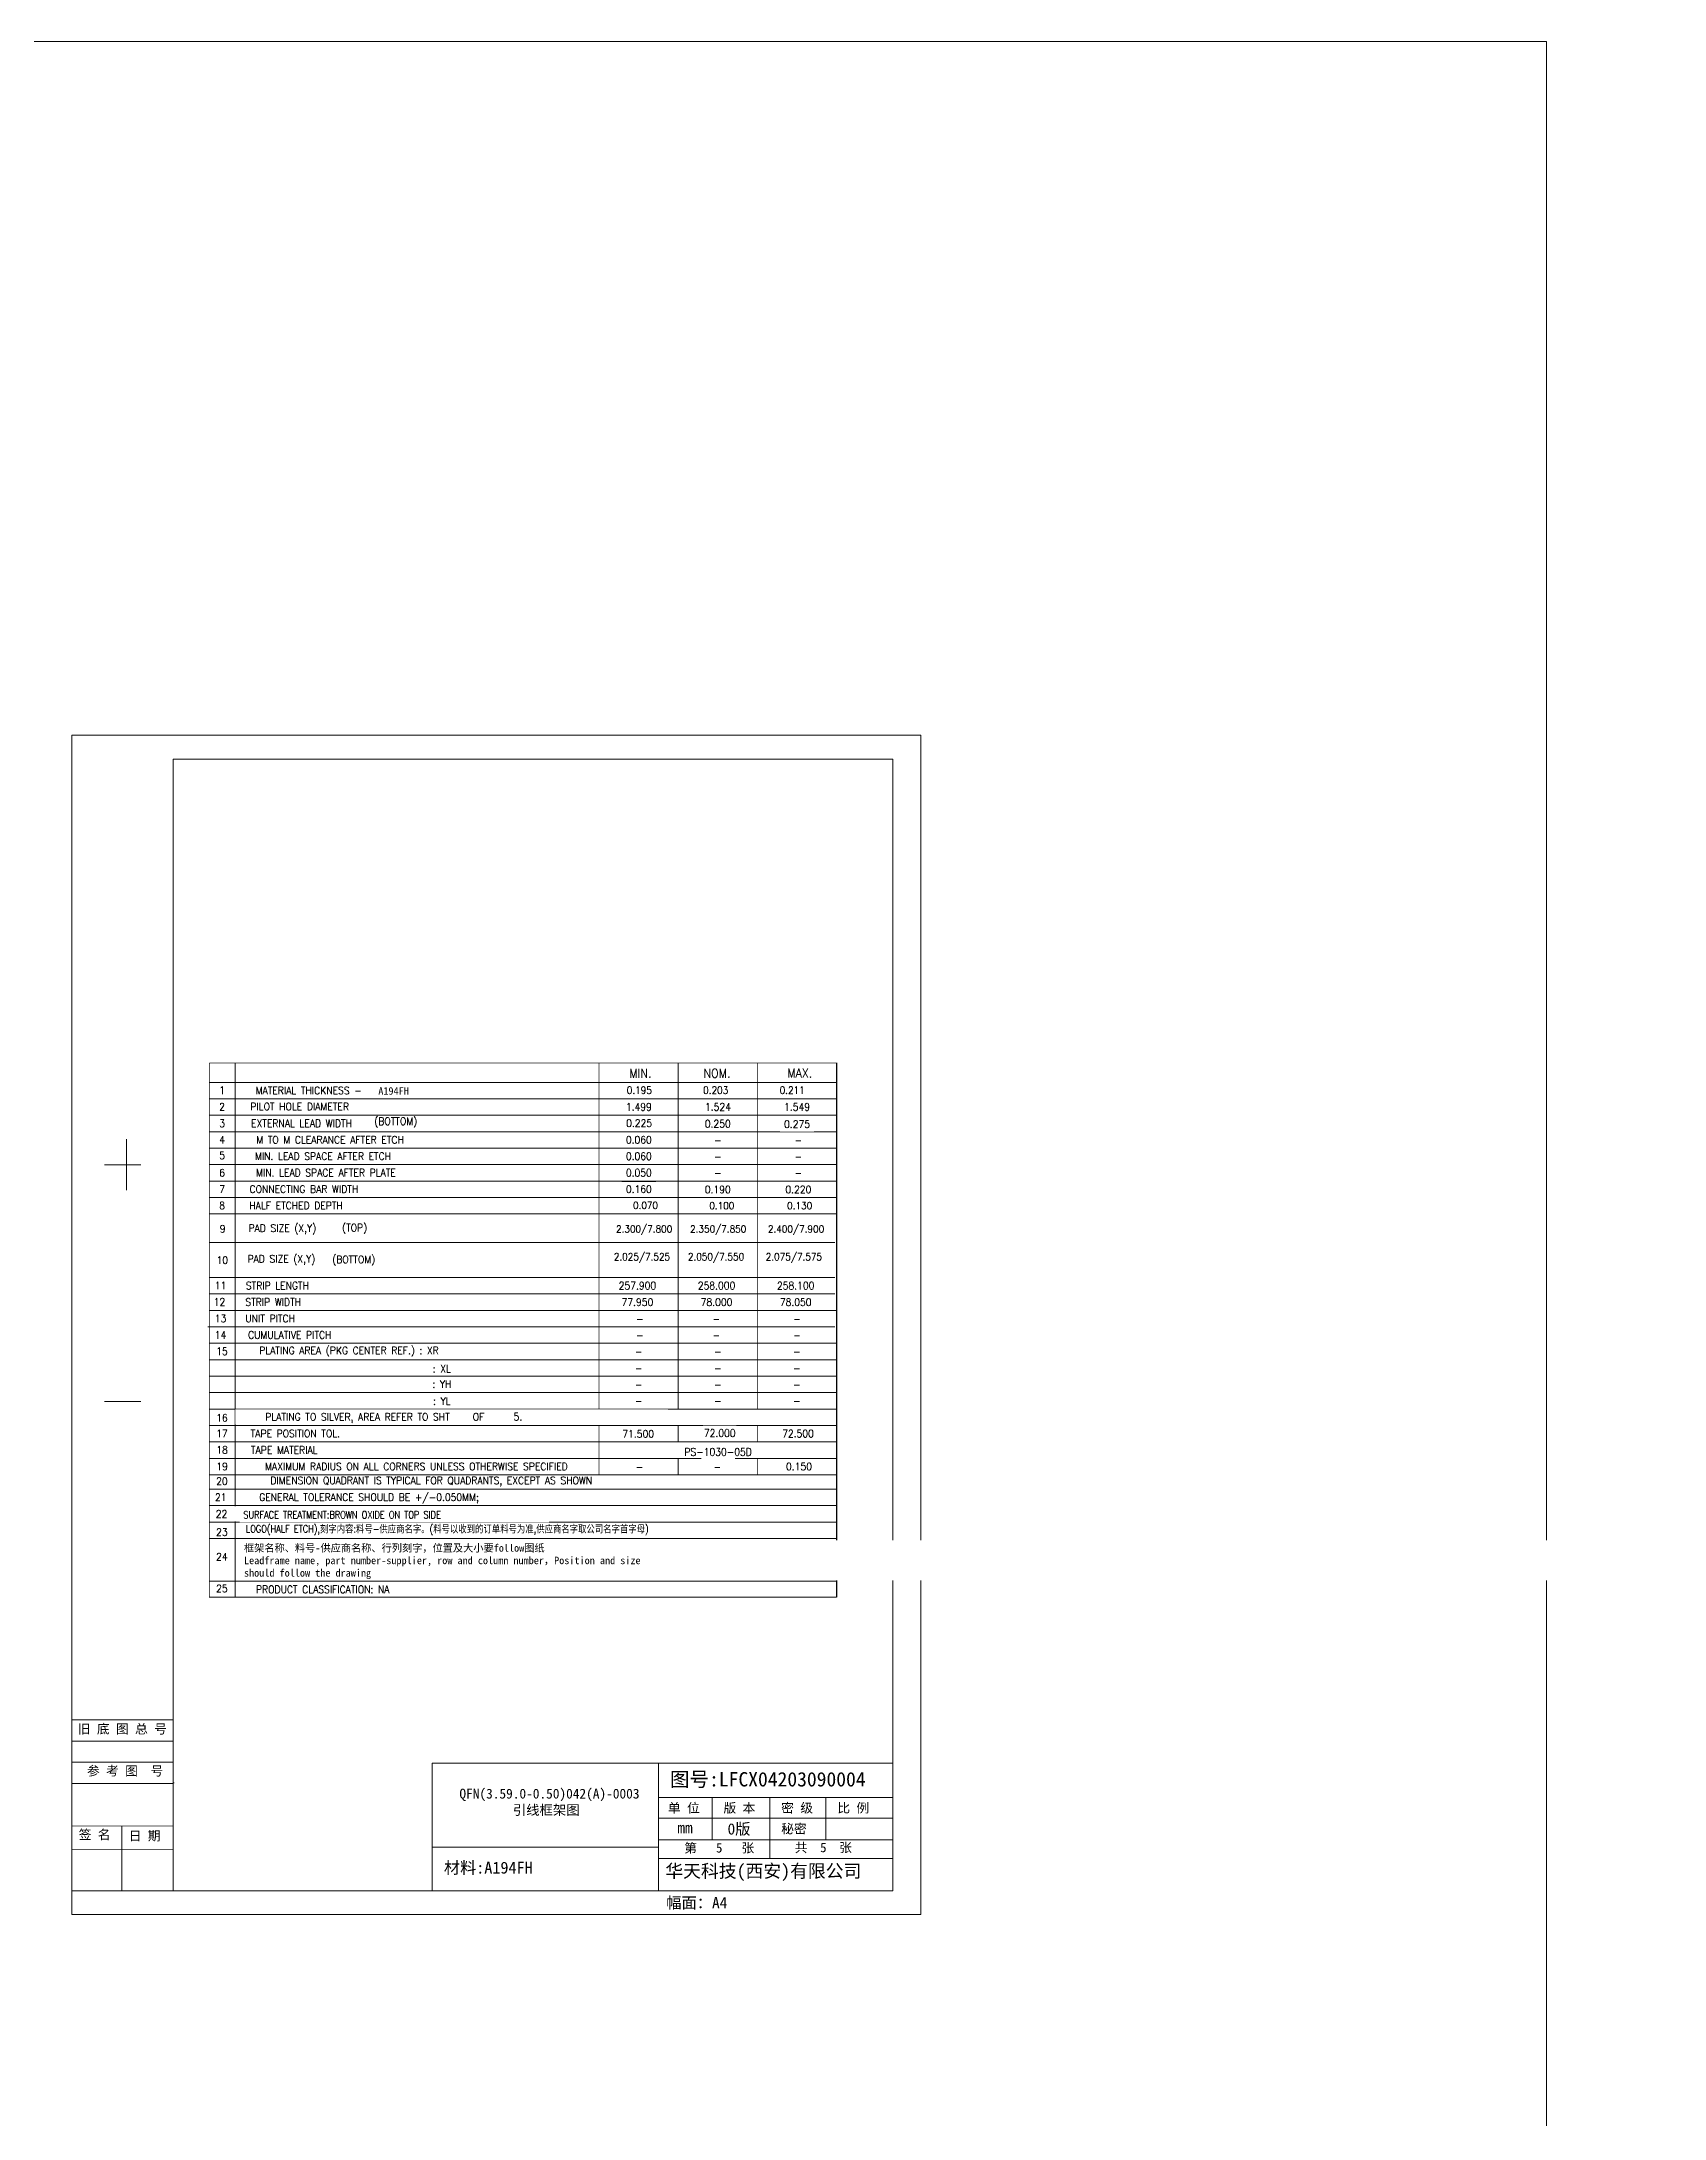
# Model space of a CAD drawing. Header units: millimetres. Extents: x 4471 to 10624, y 832 to 10725.
# Drawn here: x 4753.11 to 4777.94, y 1743.94 to 1775.71 of the extents above; entities that cross this region are included whole.
import ezdxf
from ezdxf.enums import TextEntityAlignment as Align

# ---------------------------------------------------------------- set-up
doc = ezdxf.new("R2010")
doc.units = ezdxf.units.MM
doc.layers.add('1', color=7, linetype='Continuous')
doc.layers.add('图层1实体', color=7, linetype='Continuous')
doc.styles.add('ROMANS', font='SIMPLEX', dxfattribs={"width": 0.8, "height": 0.018})
doc.styles.get("Standard").update_dxf_attribs({"font": 'SimSun.ttf'})
doc.styles.add('宋体', font='SimSun.ttf')

msp = doc.modelspace()

# ---------------------------------------------------------------- linework, layer by layer
at = {"lineweight": 9}
msp.add_lwpolyline([(4471.197, 1775.7131), (4776.1374, 1775.7131), (4776.1374, 1526.9022), (4471.197, 1526.9022)], close=True, dxfattribs=at)
at = {"layer": '1'}
msp.add_line((4765.2718, 1760.0878, 0.1393), (4765.2718, 1751.9143, 0.2222), dxfattribs=at)
at = {"layer": '图层1实体', "color": 3, "lineweight": 0}
for p, q in [((4756.0713, 1755.8085, 0.2257), (4756.0713, 1760.0878, 0.1393)), ((4755.6765, 1759.7895, 0.1393), (4765.2718, 1759.7895, 0.1393)), ((4755.6765, 1759.538, 0.1393), (4765.2718, 1759.538, 0.1393)), ((4755.6765, 1759.2864, 0.1393), (4765.2718, 1759.2864, 0.1393)), ((4755.6765, 1759.0349, 0.1393), (4765.2718, 1759.0349, 0.1393)), ((4755.6765, 1758.7833, 0.1393), (4765.2718, 1758.7833, 0.1393)), ((4755.6765, 1758.5318, 0.1393), (4765.2718, 1758.5318, 0.1393)), ((4755.6765, 1757.7771, 0.1393), (4765.2718, 1757.7771, 0.1393)), ((4755.6765, 1757.3393, 0.1393), (4765.2459, 1757.3393, 0.1393)), ((4755.6765, 1756.8041, 0.1393), (4765.2459, 1756.8041, 0.1393)), ((4755.6765, 1756.5526, 0.1393), (4765.2459, 1756.5526, 0.1393)), ((4755.6765, 1756.301, 0.1393), (4765.2718, 1756.301, 0.1393)), ((4755.655, 1756.0495, 0.1393), (4765.2459, 1756.0495, 0.1393)), ((4755.6765, 1755.7979, 0.0529), (4765.2674, 1755.7979, 0.0529)), ((4755.6765, 1755.7979, 0.0529), (4765.2674, 1755.7979, 0.0529)), ((4755.6765, 1755.5464, 0.0529), (4765.2674, 1755.5464, 0.0529)), ((4756.0713, 1754.5402, 0.0529), (4756.0713, 1755.7979, 0.0529)), ((4755.6765, 1755.2948, 0.0529), (4765.2718, 1755.2948, 0.0529)), ((4755.6765, 1755.0433, 0.0529), (4765.2674, 1755.0433, 0.0529)), ((4755.6765, 1754.7917, 0.0529), (4765.2674, 1754.7917, 0.0529)), ((4755.6765, 1754.5402, 0.0529), (4765.2674, 1754.5402, 0.0529)), ((4755.6765, 1754.2886, 0.0529), (4765.2674, 1754.2886, 0.0529)), ((4756.0713, 1754.0371, 0.0529), (4756.0713, 1754.5402, 0.0529)), ((4755.6765, 1754.0371, 0.0529), (4765.2674, 1754.0371, 0.0529)), ((4755.6765, 1754.0371, 0.0529), (4765.2674, 1754.0371, 0.0529)), ((4756.0713, 1753.7855, 0.0529), (4756.0713, 1754.0371, 0.0529)), ((4755.6765, 1753.7855, 0.0529), (4765.2674, 1753.7855, 0.0529)), ((4756.0713, 1753.566, 0.0529), (4756.0713, 1753.7855, 0.0529)), ((4755.6765, 1753.566, 0.0529), (4765.2674, 1753.566, 0.0529)), ((4755.6765, 1753.566, 0.0529), (4765.2674, 1753.566, 0.0529)), ((4756.0713, 1753.0629, 0.0529), (4756.0713, 1753.566, 0.0529)), ((4755.6765, 1753.3145, 0.0529), (4765.2674, 1753.3145, 0.0529)), ((4755.6765, 1753.0629, 0.0529), (4765.2674, 1753.0629, 0.0529)), ((4755.6765, 1753.0629, 0.0529), (4765.2674, 1753.0629, 0.0529)), ((4756.0713, 1751.9143, 0.0529), (4756.0713, 1753.0629, 0.0529)), ((4755.6765, 1752.8114, 0.0529), (4765.2674, 1752.8114, 0.0529)), ((4755.6765, 1752.1565, 0.0529), (4765.2718, 1752.1565, 0.0529))]:
    msp.add_line(p, q, dxfattribs=at)
at = {"layer": '图层1实体', "color": 7, "lineweight": 9}
for p, q in [((4754.4092, 1758.919, 0.1033), (4754.4092, 1758.1395, 0.1033)), ((4754.4092, 1758.919, 0.1033), (4754.4092, 1758.1395, 0.1033)), ((4754.0746, 1758.5292, 0.1033), (4754.6323, 1758.5292, 0.1033)), ((4754.0746, 1758.5292, 0.1033), (4754.6323, 1758.5292, 0.1033)), ((4754.0746, 1754.9098, 0.1033), (4754.6323, 1754.9098, 0.1033)), ((4754.0746, 1754.9098, 0.1033), (4754.6323, 1754.9098, 0.1033)), ((4755.1255, 1750.0385, 0.1033), (4753.5728, 1750.0385, 0.1033)), ((4755.1255, 1749.7133, 0.1033), (4753.5728, 1749.7133, 0.1033)), ((4755.1255, 1749.3882, 0.1033), (4753.5728, 1749.3882, 0.1033)), ((4759.0855, 1747.4219, 0.1033), (4759.0855, 1749.3718, 0.1033)), ((4759.0855, 1749.3718, 0.1033), (4766.1329, 1749.3718, 0.1033)), ((4762.5502, 1749.3718, 0.1033), (4762.5502, 1747.4219, 0.1033)), ((4755.1255, 1749.063, 0.1033), (4753.5728, 1749.063, 0.1033)), ((4755.1335, 1749.08, 0.1033), (4755.1335, 1749.0704, 0.1033)), ((4762.5502, 1748.85, 0.1033), (4766.1329, 1748.85, 0.1033)), ((4763.3699, 1748.8434, 0.1033), (4763.3699, 1748.202, 0.1033)), ((4764.2522, 1748.8434, 0.1033), (4764.2522, 1747.9167, 0.1033)), ((4765.1116, 1748.8434, 0.1033), (4765.1116, 1748.202, 0.1033)), ((4753.5728, 1748.4134, 0.1033), (4755.1255, 1748.4127, 0.1033)), ((4754.3407, 1748.4134, 0.1033), (4754.3407, 1747.4286, 0.1033)), ((4754.3407, 1747.4286, 0.1033), (4754.3407, 1748.4037, 0.1033)), ((4762.5502, 1748.5312, 0.1033), (4766.1329, 1748.5312, 0.1033)), ((4753.5728, 1748.0564, 0.1033), (4755.1255, 1748.0558, 0.1033)), ((4762.5502, 1748.0869, 0.1033), (4759.0855, 1748.0869, 0.1033)), ((4762.5502, 1748.202, 0.1033), (4766.1329, 1748.202, 0.1033)), ((4762.5502, 1747.9167, 0.1033), (4766.1329, 1747.9167, 0.1033)), ((4755.1245, 1747.4208, 0.1033), (4753.5772, 1747.4208, 0.1033))]:
    msp.add_line(p, q, dxfattribs=at)
at = {"layer": '图层1实体', "color": 7, "lineweight": 0}
msp.add_line((4755.6765, 1751.9143, 0.0529), (4765.2718, 1751.9143, 0.0529), dxfattribs=at)
at = {"layer": '图层1实体', "color": 7, "lineweight": 9, "elevation": 0.1033}
for points in [[(4753.5728, 1765.1004), (4766.5655, 1765.1004), (4766.5655, 1747.0583), (4753.5728, 1747.0583)], [(4755.1255, 1764.7346), (4766.1329, 1764.7346), (4766.1329, 1747.4219), (4755.1255, 1747.4219)]]:
    msp.add_lwpolyline(points, close=True, dxfattribs=at)
at = {"layer": '图层1实体', "color": 7, "lineweight": 0, "const_width": 0.0114}
for points, elevation in [([(4755.6765, 1755.3549), (4755.6765, 1760.0878)], 0.1393), ([(4755.6765, 1754.5402), (4755.6765, 1755.7979)], 0.0529), ([(4755.6765, 1754.0371), (4755.6765, 1754.5402)], 0.0529), ([(4755.6765, 1753.7855), (4755.6765, 1754.0371)], 0.0529), ([(4755.6765, 1753.566), (4755.6765, 1753.7855)], 0.0529), ([(4755.6765, 1753.0629), (4755.6765, 1753.566)], 0.0529), ([(4755.6765, 1751.9143), (4755.6765, 1753.0629)], 0.0529)]:
    msp.add_lwpolyline(points, dxfattribs=dict(at, elevation=elevation))
at = {"layer": '图层1实体', "color": 7, "lineweight": 0}
for points, elevation in [([(4755.6765, 1760.0878, 0.0114, 0.0114, 0), (4765.2718, 1760.0878, 0.0114, 0.0114, 0)], 0.1393), ([(4761.6405, 1755.421, 0.0114, 0.0114, 0), (4761.6405, 1760.0878, 0.0114, 0.0114, 0)], 0.1393), ([(4762.8509, 1755.421, 0.0114, 0.0114, 0), (4762.8509, 1760.0878, 0.0114, 0.0114, 0)], 0.1393), ([(4764.0613, 1755.421, 0.0114, 0.0114, 0), (4764.0613, 1760.0878, 0.0114, 0.0114, 0)], 0.1393), ([(4761.6405, 1754.7917, 0.0114, 0.0114, 0), (4761.6405, 1755.7979, 0.0114, 0.0114, 0)], 0.0529), ([(4762.8509, 1754.7917, 0.0114, 0.0114, 0), (4762.8509, 1755.7979, 0.0114, 0.0114, 0)], 0.0529), ([(4764.0613, 1754.7917, 0.0114, 0.0114, 0), (4764.0613, 1755.7979, 0.0114, 0.0114, 0)], 0.0529), ([(4761.6405, 1754.2886, 0.0114, 0.0114, 0), (4761.6405, 1754.5402, 0.0114, 0.0114, 0)], 0.0529), ([(4761.6405, 1754.0371, 0.0114, 0.0114, 0), (4761.6405, 1754.2886, 0.0114, 0.0114, 0)], 0.0529), ([(4762.8509, 1754.2886, 0.0114, 0.0114, 0), (4762.8509, 1754.5402, 0.0114, 0.0114, 0)], 0.0529), ([(4764.0613, 1754.2886, 0.0114, 0.0114, 0), (4764.0613, 1754.5402, 0.0114, 0.0114, 0)], 0.0529), ([(4761.6405, 1753.7855, 0.0114, 0.0114, 0), (4761.6405, 1754.0371, 0.0114, 0.0114, 0)], 0.0529), ([(4762.8509, 1753.7855, 0.0114, 0.0114, 0), (4762.8509, 1754.0371, 0.0114, 0.0114, 0)], 0.0529), ([(4764.0613, 1753.7855, 0.0114, 0.0114, 0), (4764.0613, 1754.0371, 0.0114, 0.0114, 0)], 0.0529)]:
    msp.add_lwpolyline(points, format="xyseb", dxfattribs=dict(at, elevation=elevation))

# ---------------------------------------------------------------- texts
at = {"layer": '图层1实体', "color": 3, "lineweight": 0, "style": 'ROMANS', "width": 0.9}
msp.add_text('GENERAL TOLERANCE SHOULD BE +/-0.050MM;', height=0.114342, dxfattribs=at).set_placement((4758.1213, 1753.4341, 0.0529), align=Align.MIDDLE)
at = {"layer": '图层1实体', "color": 7, "lineweight": 9, "style": '宋体'}
for s, height, p in [('图号:LFCX04203090004', 0.22, (4762.7236, 1749.0178, 0.0268)), ('单 位', 0.14288, (4762.6939, 1748.6182, 0.1033)), ('版 本', 0.14288, (4763.5443, 1748.6182, 0.1033)), ('密 级', 0.14288, (4764.4266, 1748.6182, 0.1033)), ('比 例', 0.14288, (4765.286, 1748.6182, 0.1033)), ('mm', 0.17146, (4762.8383, 1748.3015, 0.1033)), ('0版', 0.17146, (4763.6066, 1748.2822, 0.1033)), ('秘密', 0.14288, (4764.4266, 1748.2994, 0.1033)), ('幅面：A4', 0.17146, (4762.6677, 1747.1535, 0.1033))]:
    msp.add_text(s, height=height, dxfattribs=at).set_placement(p)
at = {"layer": '图层1实体', "color": 7, "lineweight": 0, "char_height": 0.13721, "attachment_point": 5, "style": 'ROMANS'}
for s, insert, width in [('{\\W0.9;MIN.}', (4762.2725, 1759.9301, 0.1393), 0.330775), ('{\\W0.9;NOM.}', (4763.4443, 1759.9289, 0.1393), 0.423392), ('{\\W0.9;MAX.}', (4764.7107, 1759.9314, 0.1393), 0.449854)]:
    msp.add_mtext(s, dxfattribs=dict(at, insert=insert, width=width))
at = {"layer": '图层1实体', "color": 3, "lineweight": 0, "attachment_point": 5, "style": 'ROMANS'}
for s, insert, char_height, width in [('{\\W0.9;1}', (4755.8732, 1759.6684, 0.1393), 0.11434, 0.044103), ('{\\W0.9;MATERIAL THICKNESS - }', (4757.1978, 1759.6656, 0.1393), 0.114342, 2.017727), ('{\\W0.9;2}', (4755.8732, 1759.4168, 0.1393), 0.11434, 0.077181), ('{\\W0.9;PILOT HOLE DIAMETER}', (4757.0597, 1759.4194, 0.1393), 0.114342, 1.841314), ('{\\W0.9;1.499}', (4762.2489, 1759.4138, 0.1393), 0.114342, 0.407956), ('{\\W0.9;1.524}', (4763.4594, 1759.4138, 0.1393), 0.114342, 0.39693), ('{\\W0.9;1.549}', (4764.6698, 1759.4138, 0.1393), 0.114342, 0.39693), ('{\\W0.9;3}', (4755.8732, 1759.1624, 0.1393), 0.11434, 0.066155), ('{\\W0.9;EXTERNAL LEAD WIDTH}', (4757.0884, 1759.1625, 0.1393), 0.114342, 1.973624), ('{\\W0.9;(BOTTOM)}', (4758.5304, 1759.1755, 0.1393), 0.114342, 0.760782), ('{\\W0.9;4}', (4755.8732, 1758.9118, 0.1393), 0.11434, 0.077181), ('{\\W0.9;5}', (4755.8732, 1758.6716, 0.1393), 0.11434, 0.066155), ('{\\W0.9;M TO M CLEARANCE AFTER ETCH}', (4757.5251, 1758.911, 0.1393), 0.114342, 2.888768), ('{\\W0.9;0.060}', (4762.2489, 1758.9107, 0.1393), 0.114342, 0.441033), ('{\\W0.9;-}', (4763.4571, 1758.9053, 0.1393), 0.11434, 0.066155), ('{\\W0.9;-}', (4764.6899, 1758.9053, 0.1393), 0.11434, 0.066155), ('{\\W0.9;6}', (4755.8732, 1758.4069, 0.1393), 0.11434, 0.077181), ('{\\W0.9;MIN. LEAD SPACE AFTER ETCH}', (4757.4166, 1758.6594, 0.1393), 0.114342, 2.613122), ('{\\W0.9;MIN. LEAD SPACE AFTER PLATE}', (4757.4616, 1758.4079, 0.1393), 0.114342, 2.712354), ('{\\W0.9;0.060}', (4762.2489, 1758.6591, 0.1393), 0.114342, 0.441033), ('{\\W0.9;-}', (4763.4571, 1758.6537, 0.1393), 0.11434, 0.066155), ('{\\W0.9;-}', (4764.6899, 1758.6537, 0.1393), 0.11434, 0.066155), ('{\\W0.9;7}', (4755.8732, 1758.1571, 0.1393), 0.11434, 0.077181), ('{\\W0.9;CONNECTING BAR WIDTH}', (4757.1245, 1758.1563, 0.1393), 0.114342, 2.06183), ('{\\W0.9;0.220}', (4764.6899, 1758.1506, 0.1393), 0.114342, 0.430007), ('{\\W0.9;-}', (4764.6899, 1758.4022, 0.1393), 0.11434, 0.066155), ('{\\W0.9;8}', (4755.8732, 1757.9056, 0.1393), 0.11434, 0.077181), ('{\\W0.9;HALF ETCHED DEPTH}', (4757.0055, 1757.9048, 0.1393), 0.114342, 1.764133), ('{\\W0.9;9}', (4755.8816, 1757.5501, 0.1393), 0.11434, 0.077181), ('{\\W0.9;PAD SIZE (X,Y)}', (4756.7963, 1757.5406, 0.1393), 0.114342, 1.256945), ('{\\W0.9;(TOP)}', (4757.9011, 1757.5471, 0.1393), 0.114342, 0.407956), ('{\\W0.9;PAD SIZE (X,Y)}', (4756.7811, 1757.0703, 0.1393), 0.114342, 1.256945), ('{\\W0.9;(BOTTOM)}', (4757.8873, 1757.0618, 0.1393), 0.114342, 0.760782), ('{\\W0.9;10}', (4755.8763, 1757.0704, 0.1393), 0.11434, 0.154362), ('{\\W0.9;11}', (4755.8494, 1756.6818, 0.1393), 0.11434, 0.121284), ('{\\W0.9;STRIP LENGTH}', (4756.7191, 1756.6802, 0.1393), 0.114342, 1.179764), ('{\\W0.9;257.900}', (4762.2275, 1756.6799, 0.1393), 0.114342, 0.650524), ('{\\W0.9;258.000}', (4763.4379, 1756.6799, 0.1393), 0.114342, 0.650524), ('{\\W0.9;258.100}', (4764.6483, 1756.6799, 0.1393), 0.114342, 0.617447), ('{\\W0.9;12}', (4755.8335, 1756.43, 0.1393), 0.11434, 0.154362), ('{\\W0.9;13}', (4755.8494, 1756.177, 0.1393), 0.11434, 0.143336), ('{\\W0.9;STRIP WIDTH}', (4756.6554, 1756.4287, 0.1393), 0.114342, 1.069506), ('{\\W0.9;UNIT PITCH}', (4756.6086, 1756.1771, 0.1393), 0.114342, 0.904118), ('{\\W0.9;77.950}', (4762.2275, 1756.4284, 0.1393), 0.114342, 0.540266), ('{\\W0.9;78.000}', (4763.4379, 1756.4284, 0.1393), 0.114342, 0.551292), ('{\\W0.9;78.050}', (4764.6483, 1756.4284, 0.1393), 0.114342, 0.540266), ('{\\W0.9;14}', (4755.8494, 1755.9255, 0.1393), 0.11434, 0.154362), ('{\\W0.9;CUMULATIVE PITCH}', (4756.9085, 1755.9247, 0.1393), 0.114342, 1.576694), ('{\\W0.9;-}', (4762.2631, 1756.1715, 0.1393), 0.11434, 0.066155), ('{\\W0.9;-}', (4762.2631, 1755.9199, 0.1393), 0.11434, 0.066155), ('{\\W0.9;-}', (4763.4356, 1756.1715, 0.1393), 0.11434, 0.066155), ('{\\W0.9;-}', (4763.4356, 1755.9199, 0.1393), 0.11434, 0.066155), ('{\\W0.9;-}', (4764.6684, 1756.1715, 0.1393), 0.11434, 0.066155), ('{\\W0.9;-}', (4764.6684, 1755.9199, 0.1393), 0.11434, 0.066155), ('{\\W0.9;15}', (4755.8709, 1755.6755, 0.0529), 0.11434, 0.154362), ('{\\W0.9;PLATING AREA (PKG CENTER REF.) : XR}', (4757.8147, 1755.6695, 0.0529), 0.114342, 3.406982), ('{\\W0.9;-}', (4762.2466, 1755.6684, 0.0529), 0.11434, 0.066155), ('{\\W0.9;-}', (4763.4571, 1755.6684, 0.0529), 0.11434, 0.066155), ('{\\W0.9;-}', (4764.6675, 1755.6684, 0.0529), 0.11434, 0.066155), ('{\\W0.9;: YH}', (4759.235, 1755.1723, 0.0529), 0.114342, 0.54156), ('{\\W0.9;: XL}', (4759.235, 1755.4096, 0.0529), 0.114342, 0.799342), ('{\\W0.9;-}', (4762.2466, 1755.4168, 0.0529), 0.11434, 0.066155), ('{\\W0.9;-}', (4763.4571, 1755.4168, 0.0529), 0.11434, 0.066155), ('{\\W0.9;-}', (4764.6675, 1755.4168, 0.0529), 0.11434, 0.066155), ('{\\W0.9;: YL}', (4759.235, 1754.9125, 0.0529), 0.114342, 0.577823), ('{\\W0.9;-}', (4762.2466, 1755.1653, 0.0529), 0.11434, 0.066155), ('{\\W0.9;-}', (4763.4571, 1755.1653, 0.0529), 0.11434, 0.066155), ('{\\W0.9;-}', (4764.6675, 1755.1653, 0.0529), 0.11434, 0.066155), ('{\\W0.9;16}', (4755.8709, 1754.6575, 0.0529), 0.11434, 0.154362), ('{\\W0.9;-}', (4762.2466, 1754.9137, 0.0529), 0.11434, 0.066155), ('{\\W0.9;-}', (4763.4571, 1754.9137, 0.0529), 0.11434, 0.066155), ('{\\W0.9;-}', (4764.6675, 1754.9137, 0.0529), 0.11434, 0.066155), ('{\\W0.9;19}', (4755.8732, 1753.914, 0.0529), 0.11434, 0.187439), ('{\\W0.9;MAXIMUM RADIUS ON ALL CORNERS UNLESS OTHERWISE SPECIFIED}', (4758.846, 1753.9132, 0.0529), 0.114342, 5.700355), ('{\\W0.9;0.150}', (4764.6997, 1753.9128, 0.0529), 0.114342, 0.39693), ('{\\W0.9;20}', (4755.8709, 1753.6885, 0.0529), 0.11434, 0.165387), ('{\\W0.9;DIMENSION QUADRANT IS TYPICAL FOR QUADRANTS, EXCEPT AS SHOWN}', (4759.074, 1753.6821, 0.0529), 0.114342, 6.218569), ('{\\W0.9;-}', (4762.2594, 1753.9075, 0.0529), 0.11434, 0.066155), ('{\\W0.9;-}', (4763.4497, 1753.9075, 0.0529), 0.11434, 0.066155), ('{\\W0.9;21}', (4755.8521, 1753.4436, -0.0375), 0.11434, 0.176413), ('{\\W0.9;24}', (4755.8697, 1752.5323, -0.0375), 0.11434, 0.176413), ('{\\W0.9;25}', (4755.8697, 1752.0458, -0.0375), 0.11434, 0.176413)]:
    msp.add_mtext(s, dxfattribs=dict(at, insert=insert, char_height=char_height, width=width))
at = {"layer": '图层1实体', "color": 1, "lineweight": 0, "attachment_point": 5, "style": 'ROMANS'}
for s, insert, char_height, width in [('{\\fSimSun|b0|i0|c134|p0;\\W1;\\C2;A194FH}', (4758.4964, 1759.6575, 0.1393), 0.114342, 0.694627), ('{\\W0.9;17}', (4755.8709, 1754.4178, 0.0529), 0.11434, 0.154362), ('{\\W0.9;TAPE POSITION TOL.}', (4756.9943, 1754.4163, 0.0529), 0.114342, 1.675926), ('{\\W0.9;18}', (4755.8732, 1754.1674, 0.0529), 0.11434, 0.187439), ('{\\W0.9;TAPE MATERIAL}', (4756.8249, 1754.1647, 0.0529), 0.114342, 1.3231)]:
    msp.add_mtext(s, dxfattribs=dict(at, insert=insert, char_height=char_height, width=width))
at = {"layer": '图层1实体', "color": 3, "lineweight": 9, "char_height": 0.110464, "attachment_point": 5, "style": 'ROMANS'}
for s, insert, width in [('{\\W0.9;0.195}', (4762.2563, 1759.6695, 0.1393), 0.383469), ('{\\W0.9;0.203}', (4763.4256, 1759.6695, 0.1393), 0.415424), ('{\\W0.9;0.211}', (4764.595, 1759.6695, 0.1393), 0.362165), ('{\\W0.9;0.130}', (4764.7096, 1757.9035, 0.1393), 0.383469), ('{\\W0.9;2.300/7.800}', (4762.3304, 1757.5287, 0.1393), 0.063911), ('{\\W0.9;2.350/7.850}', (4763.4632, 1757.5287, 0.1393), 0.063911), ('{\\W0.9;2.400/7.900}', (4764.6542, 1757.5287, 0.1393), 0.063911), ('{\\W0.9;2.025/7.525}', (4762.2972, 1757.1034, 0.1393), 0.063911), ('{\\W0.9;2.050/7.550}', (4763.4299, 1757.1034, 0.1393), 0.063911), ('{\\W0.9;2.075/7.575}', (4764.6209, 1757.1034, 0.1393), 0.063911)]:
    msp.add_mtext(s, dxfattribs=dict(at, insert=insert, width=width))
at = {"layer": '图层1实体', "color": 7, "lineweight": 9, "attachment_point": 1, "style": '宋体'}
for s, insert, char_height in [('{\\fSimSun|b0|i0|c134|p2;旧 底 图 总 号}', (4753.6655, 1749.9699, 0.1033), 0.142885), ('{\\fSimSun|b0|i0|c134|p2;参 考 图  号}', (4753.806, 1749.3279, 0.1033), 0.142885), ('{\\fSimSun|b0|i0|c134|p2; 签 名}', (4753.5827, 1748.3537, 0.1033), 0.142885), ('{\\fSimSun|b0|i0|c134|p2; 日 期}', (4754.3465, 1748.3344, 0.1033), 0.142885), ('{\\fSimSun|b0|i0|c134|p2;第   \\fSimSun|b0|i0|c0|p2;5\\fSimSun|b0|i0|c134|p2;   张}', (4762.944, 1748.1497, 0.1033), 0.142885), ('{\\fSimSun|b0|i0|c134|p2;共  5  张}', (4764.6339, 1748.1545, 0.1033), 0.142885), ('材料:A194FH', (4759.2669, 1747.8663, 0.1097), 0.18136)]:
    msp.add_mtext(s, dxfattribs=dict(at, insert=insert, char_height=char_height))
at = {"layer": '图层1实体', "color": 7, "lineweight": 9, "insert": (4759.504, 1748.9831, 0.016), "char_height": 0.15, "width": 5.269687, "attachment_point": 1, "style": '宋体'}
msp.add_mtext('{\\C256;QFN(3.59.0-0.50)042(A)-0003\\P        引线框架图}', dxfattribs=at)
at = {"layer": '图层1实体', "lineweight": 9, "insert": (4762.6535, 1747.8248, 0.1033), "char_height": 0.200039, "attachment_point": 1, "style": '宋体'}
msp.add_mtext('{\\fSimSun|b0|i0|c134|p32;华天科技(西安)\\fSimSun|b0|i0|c134|p2;有限公司}', dxfattribs=at)

# ---------------------------------------------------------------- next in the draw order: texts
at = {"layer": '图层1实体', "color": 2, "lineweight": 0, "style": 'ROMANS', "bg_fill": 2}
for s, insert, char_height, width, attachment_point in [('{\\W0.9;0.225}', (4762.2534, 1759.1658, 0.1393), 0.114342, 0.407956, 5), ('{\\W0.9;0.250}', (4763.4569, 1759.1568, 0.1393), 0.114342, 0.407956, 5), ('{\\W0.9;0.275}', (4764.6695, 1759.1508, 0.1393), 0.114342, 0.407956, 5), ('{\\W0.9;22}', (4755.7769, 1753.1866, -0.0375), 0.11434, 4.620966, 4)]:
    msp.add_mtext(s, dxfattribs=dict(at, insert=insert, char_height=char_height, width=width, attachment_point=attachment_point))
at = {"layer": '图层1实体', "color": 3, "lineweight": 0, "char_height": 0.114342, "attachment_point": 5, "style": 'ROMANS', "bg_fill": 2}
for s, insert, width in [('{\\W0.9;0.160}', (4762.2489, 1758.156, 0.1393), 0.407956), ('{\\W0.9;0.190}', (4763.4571, 1758.1506, 0.1393), 0.407956), ('{\\W0.9;4      5. }', (4760.1422, 1754.6751, 0.0209), 4.995463), ('{\\W0.9;72.500}', (4764.684, 1754.416, 0.0529), 0.39693), ('{\\W0.9;PS-1030-05D}', (4763.4622, 1754.135, 0.0817), 0.39693)]:
    msp.add_mtext(s, dxfattribs=dict(at, insert=insert, width=width))

# ---------------------------------------------------------------- next in the draw order: linework, layer by layer
at = {"layer": '图层1实体', "color": 3, "lineweight": 0}
for p, q in [((4755.6765, 1758.2802, 0.1393), (4765.2718, 1758.2802, 0.1393)), ((4755.6765, 1758.0287, 0.1393), (4765.2718, 1758.0287, 0.1393))]:
    msp.add_line(p, q, dxfattribs=at)

# ---------------------------------------------------------------- next in the draw order: texts
at = {"layer": '图层1实体', "color": 3, "lineweight": 0, "style": 'ROMANS'}
for s, insert, char_height, width, attachment_point in [('{\\W0.9;0.050}', (4762.2489, 1758.4075, 0.1393), 0.114342, 0.430007, 5), ('{\\W0.9;-}', (4763.4571, 1758.4022, 0.1393), 0.11434, 0.066155, 5), (' LOGO(HALF ETCH),{\\fSimSun|b0|i0|c134|p2;刻字内容}:{\\fSimSun|b0|i0|c134|p2;料号}-{\\fSimSun|b0|i0|c134|p2;供应商名字。}({\\fSimSun|b0|i0|c134|p2;料号以收到的订单料号为准},{\\fSimSun|b0|i0|c134|p2;供应商名字取公司名字首字母})', (4756.1748, 1753.0158, 0.0447), 0.114342, 67.85246, 1), ('{\\W0.9;23}', (4755.8697, 1752.9094, -0.0375), 0.11434, 0.176413, 5)]:
    msp.add_mtext(s, dxfattribs=dict(at, insert=insert, char_height=char_height, width=width, attachment_point=attachment_point))
at = {"layer": '图层1实体', "color": 3, "lineweight": 9, "char_height": 0.110464, "attachment_point": 5, "style": 'ROMANS'}
for s, insert, width in [('{\\W0.9;0.070}', (4762.3514, 1757.9087, 0.1393), 0.426076), ('{\\W0.9;0.100}', (4763.5186, 1757.9035, 0.1393), 0.39412)]:
    msp.add_mtext(s, dxfattribs=dict(at, insert=insert, width=width))
at = {"layer": '图层1实体', "color": 3, "lineweight": 0, "char_height": 0.114342, "attachment_point": 5, "style": 'ROMANS', "bg_fill": 2}
for s, insert, width in [('{\\W0.9;PLATING TO SILVER, AREA REFER TO SHT     OF}', (4758.2092, 1754.6544, 0.0209), 4.15303), ('{\\W0.9;71.500}', (4762.2392, 1754.4113, 0.0817), 0.39693), ('{\\W0.9;72.000}', (4763.4869, 1754.4247, 0.0817), 0.39693)]:
    msp.add_mtext(s, dxfattribs=dict(at, insert=insert, width=width))

# ---------------------------------------------------------------- next in the draw order: texts
at = {"layer": '图层1实体', "color": 2, "lineweight": 0, "insert": (4756.1977, 1753.1745, 0.053), "char_height": 0.114342, "width": 4.620966, "attachment_point": 4, "style": 'ROMANS', "bg_fill": 2}
msp.add_mtext('\\pxsm1;{\\Fromans.shx|c0;SURFACE TREATMENT:BROWN OXIDE ON TOP SIDE}', dxfattribs=at)
at = {"layer": '图层1实体', "color": 3, "lineweight": 0, "insert": (4756.2081, 1752.7236, 0.0945), "char_height": 0.114342, "width": 67.85246, "attachment_point": 1, "bg_fill": 2}
msp.add_mtext('{\\f宋体|b0|i0|c134|p2;框架名称、料号}-{\\f宋体|b0|i0|c134|p2;供应商名称、行列刻字，位置及大小要}follow{\\f宋体|b0|i0|c134|p2;图纸}^JLeadframe name, part number-supplier, row and column number{\\f宋体|b0|i0|c134|p2;，}Position and size \\Pshould follow the drawing', dxfattribs=at)

# ---------------------------------------------------------------- next in the draw order: texts
at = {"layer": '图层1实体', "color": 3, "lineweight": 0, "style": 'ROMANS', "width": 0.9}
msp.add_text('PRODUCT CLASSIFICATION: NA', height=0.114342, dxfattribs=at).set_placement((4757.4139, 1752.0329, 0.3526), align=Align.MIDDLE)

doc.saveas('drawing.dxf')
